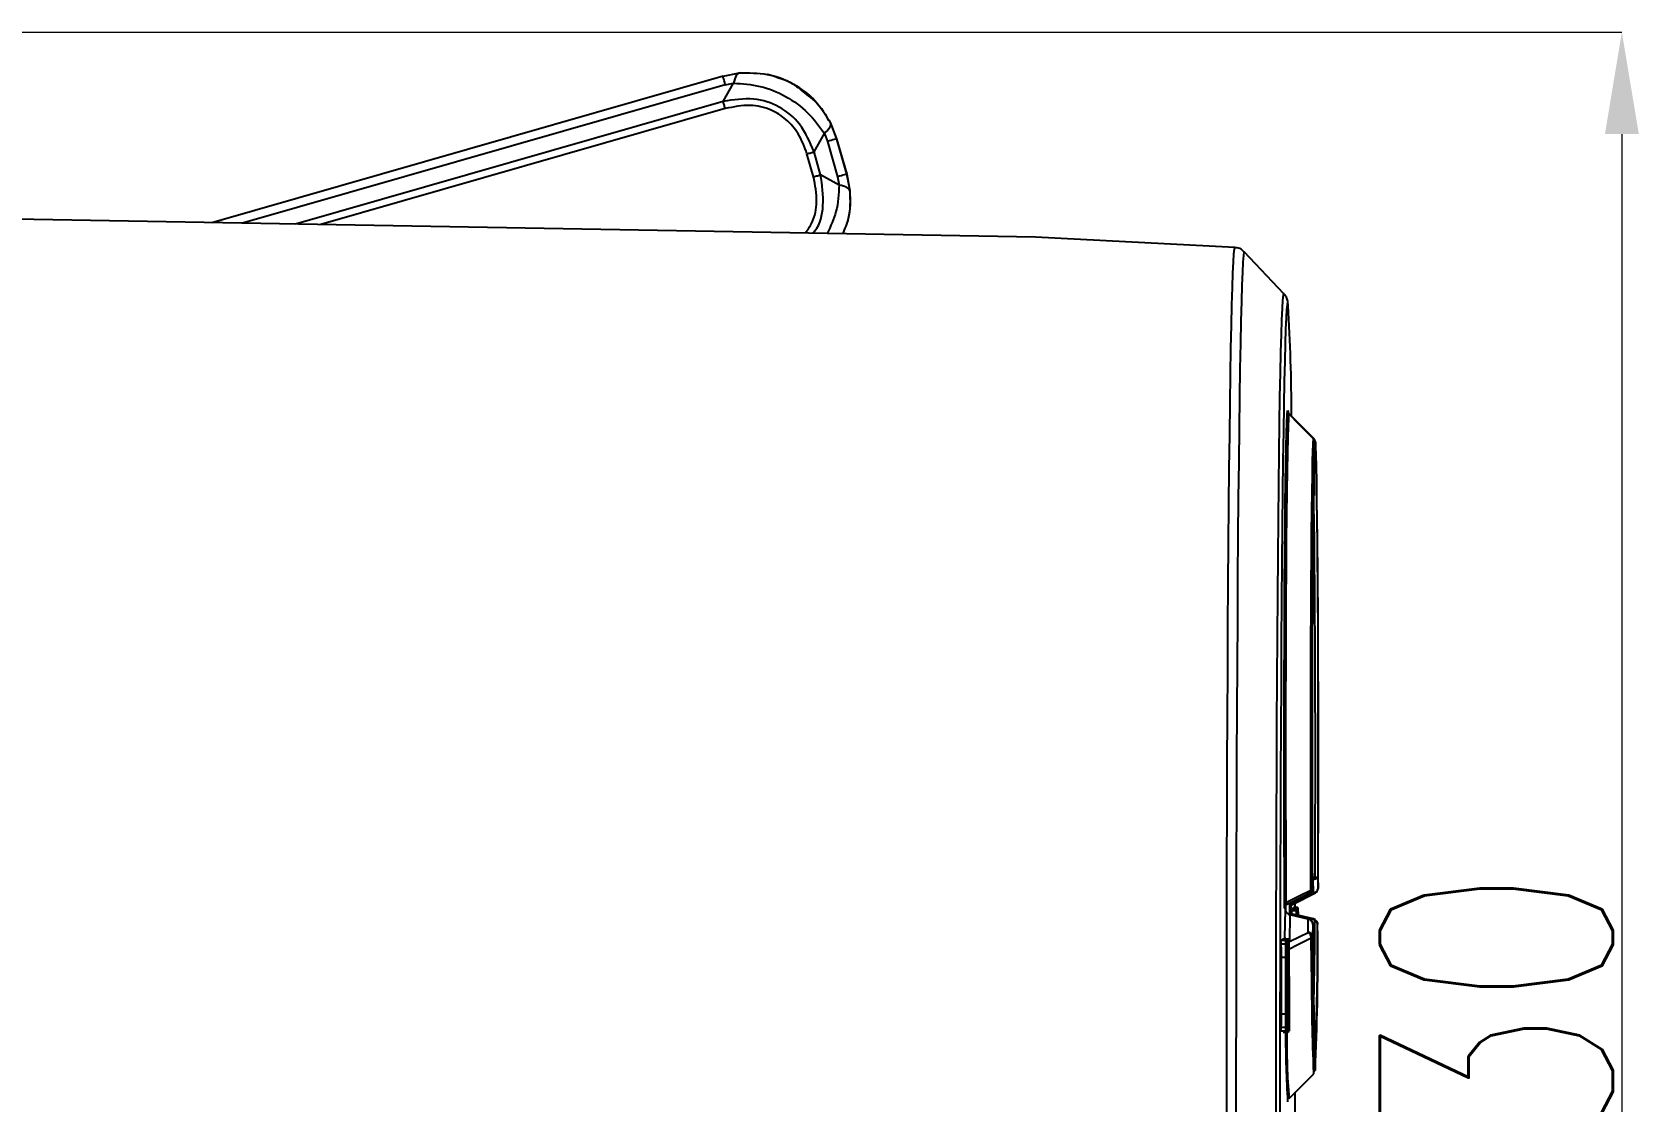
# Model space of a CAD drawing. Header units: millimetres. Extents: x 2454 to 4226, y 715 to 1968.
# Drawn here: x 3843.8 to 4001.4, y 1753.3 to 1858.1 of the extents above; entities that cross this region are included whole.
import ezdxf

# ---------------------------------------------------------------- set-up
doc = ezdxf.new("R2010")
doc.units = ezdxf.units.MM
doc.layers.add('标注', color=3, linetype='Continuous', lineweight=13)
doc.styles.add('SLDTEXTSTYLE1', font='txt.shx', dxfattribs={"width": 0.7, "bigfont": 'gbcbig.shx'})
doc.dimstyles.new('SLDDIMSTYLE12$0', dxfattribs={"dimtxt": 12, "dimasz": 10, "dimexe": 0, "dimexo": 0.0625, "dimgap": 0.875, "dimtad": 1, "dimdec": 1, "dimlfac": 1.8, "dimrnd": 1e-09, "dimzin": 12, "dimdsep": 46, "dimtxsty": 'SLDTEXTSTYLE1', "dimcen": 0.09, "dimdle": 8.16, "dimclrd": 3, "dimclre": 3, "dimadec": 0, "dimazin": 3, "dimtfac": 1, "dimtdec": 1, "dimtofl": 0, "dimtmove": 0, "dimatfit": 3, "dimfxl": 0, "dimfrac": 2, "dimtolj": 1, "dimlwd": 5, "dimlwe": 5, "dimarcsym": 0})

# ---------------------------------------------------------------- blocks, each defined once
blk = doc.blocks.new('*D57')
at = {"layer": 'Defpoints', "color": 0, "transparency": 16777216}
for p in [(3819.36, 1858.11), (3819.36, 1653.18), (3999.71, 1653.18)]:
    blk.add_point(p, dxfattribs=at)
at = {"layer": '标注', "color": 3, "lineweight": 5, "transparency": 16777216}
blk.add_line((3819.42, 1858.11), (3999.71, 1858.11), dxfattribs=at)
at = {"layer": '标注', "color": 3, "linetype": 'Continuous', "lineweight": 5, "transparency": 16777216}
for p, q in [((3999.71, 1848.11), (3999.71, 1663.18)), ((3819.42, 1653.18), (3999.71, 1653.18))]:
    blk.add_line(p, q, dxfattribs=at)
at = {"layer": '标注', "color": 3, "transparency": 16777216}
for points in [[(3998.05, 1848.11), (4001.38, 1848.11), (3999.71, 1858.11)], [(3998.05, 1663.18), (4001.38, 1663.18), (3999.71, 1653.18)]]:
    blk.add_solid(points, dxfattribs=at)
at = {"layer": '标注', "color": 0, "transparency": 16777216, "insert": (3987.41, 1755.64), "char_height": 10, "attachment_point": 5, "rotation": 90, "style": 'SLDTEXTSTYLE1'}
blk.add_mtext('\\A1;{\\H2.28571x;230}', dxfattribs=at)

msp = doc.modelspace()

# ---------------------------------------------------------------- linework, layer by layer
at = {"color": 7, "linetype": 'Continuous', "lineweight": 25}
for p, q in [((3911.578, 1853.806), (3861.436, 1839.426)), ((3911.799, 1852.946), (3864.469, 1839.373)), ((3911.578, 1853.806), (3913.203, 1854.114)), ((3911.596, 1851.306), (3912.611, 1853.101)), ((3911.799, 1852.946), (3912.611, 1853.101)), ((3915.98, 1853.947), (3915.948, 1853.954)), ((3911.596, 1851.306), (3869.668, 1839.283)), ((3911.79, 1850.615), (3872.124, 1839.24)), ((3920.501, 1846.37), (3921.517, 1848.164)), ((3921.517, 1848.164), (3921.818, 1847.393)), ((3922.108, 1849.177), (3922.71, 1847.635)), ((3922.734, 1847.63), (3922.134, 1849.172)), ((3921.818, 1847.393), (3922.81, 1843.932)), ((3922.71, 1847.635), (3923.702, 1844.175)), ((3922.71, 1847.635), (3922.734, 1847.63)), ((3923.726, 1844.17), (3922.734, 1847.63)), ((3920.45, 1843.923), (3919.805, 1846.172)), ((3921.145, 1844.121), (3920.501, 1846.37)), ((3922.963, 1843.12), (3921.145, 1844.121)), ((3922.81, 1843.932), (3922.963, 1843.12)), ((3923.702, 1844.175), (3924.009, 1842.549)), ((3923.702, 1844.175), (3923.726, 1844.17)), ((3924.035, 1842.543), (3923.726, 1844.17)), ((3942.214, 1838.018), (3825.646, 1840.051)), ((3961.768, 1836.993), (3942.214, 1838.018)), ((3966.576, 1832.469), (3962.685, 1836.57)), ((3966.966, 1821.011), (3966.976, 1820.919)), ((3966.982, 1820.844), (3966.988, 1820.758)), ((3969.53, 1818.246), (3967.078, 1820.707)), ((3969.48, 1818.249), (3969.481, 1818.249)), ((3969.612, 1815.604), (3969.612, 1817.932)), ((3969.612, 1817.932), (3969.665, 1817.932)), ((3969.665, 1817.932), (3969.666, 1815.604)), ((3969.227, 1774.018), (3969.225, 1774.474)), ((3969.361, 1774.152), (3969.381, 1775.316)), ((3969.443, 1775.063), (3969.377, 1775.079)), ((3969.381, 1775.32), (3969.518, 1775.288)), ((3969.465, 1773.762), (3969.443, 1775.063)), ((3969.897, 1775.316), (3969.917, 1774.152)), ((3966.651, 1772.485), (3966.65, 1772.469)), ((3966.65, 1772.469), (3966.651, 1772.479)), ((3966.651, 1772.477), (3966.892, 1772.645)), ((3966.717, 1772.475), (3966.721, 1771.965)), ((3966.895, 1772.646), (3969.111, 1773.749)), ((3967.155, 1771.532), (3967.163, 1772.708)), ((3967.229, 1772.469), (3967.223, 1772.809)), ((3967.486, 1772.645), (3969.67, 1773.75)), ((3967.675, 1772.307), (3967.674, 1772.877)), ((3967.678, 1773.036), (3967.681, 1772.859)), ((3966.668, 1769.352), (3966.715, 1772.067)), ((3967.166, 1771.588), (3967.121, 1768.962)), ((3967.158, 1771.487), (3967.16, 1771.805)), ((3967.164, 1772.067), (3967.168, 1771.838)), ((3968.995, 1771.186), (3967.213, 1771.605)), ((3967.348, 1771.962), (3967.35, 1772.134)), ((3967.349, 1771.744), (3967.348, 1771.962)), ((3967.798, 1771.962), (3967.348, 1771.962)), ((3967.8, 1772.134), (3967.35, 1772.134)), ((3967.497, 1772.192), (3967.498, 1772.307)), ((3967.947, 1772.192), (3967.497, 1772.192)), ((3967.948, 1772.307), (3967.498, 1772.307)), ((3967.613, 1771.588), (3967.679, 1771.572)), ((3969.465, 1771.184), (3967.658, 1771.605)), ((3967.798, 1771.962), (3967.8, 1772.134)), ((3967.799, 1771.617), (3967.798, 1771.962)), ((3967.8, 1772.134), (3967.806, 1771.571)), ((3967.908, 1771.962), (3967.802, 1771.962)), ((3967.907, 1771.847), (3967.803, 1771.847)), ((3967.907, 1771.847), (3967.908, 1771.962)), ((3967.908, 1771.519), (3967.907, 1771.847)), ((3967.908, 1771.962), (3967.914, 1771.546)), ((3967.947, 1772.192), (3967.948, 1772.307)), ((3967.948, 1772.307), (3967.957, 1771.536)), ((3968.936, 1769.865), (3968.958, 1771.166)), ((3969.168, 1771.116), (3969, 1771.186)), ((3969, 1771.186), (3969.005, 1771.184)), ((3969.628, 1771.116), (3969.46, 1771.186)), ((3969.46, 1771.186), (3969.465, 1771.184)), ((3969.408, 1770.639), (3969.388, 1769.476)), ((3969.393, 1770.761), (3969.408, 1770.639)), ((3969.854, 1770.777), (3969.836, 1770.844)), ((3969.891, 1769.476), (3969.871, 1770.639)), ((3966.315, 1768.707), (3966.315, 1769.077)), ((3966.765, 1769.077), (3966.315, 1769.077)), ((3966.765, 1768.707), (3966.315, 1768.707)), ((3966.427, 1769.077), (3966.427, 1769.2)), ((3966.877, 1769.2), (3966.427, 1769.2)), ((3966.765, 1768.707), (3966.765, 1769.077)), ((3966.765, 1769.077), (3966.797, 1769.077)), ((3966.785, 1768.435), (3966.785, 1764.632)), ((3966.85, 1761.973), (3966.877, 1769.2)), ((3966.88, 1767.923), (3966.865, 1763.767)), ((3966.877, 1769.2), (3966.887, 1769.2)), ((3966.892, 1763.767), (3966.88, 1767.923)), ((3966.887, 1769.2), (3966.909, 1761.921)), ((3966.965, 1769.2), (3966.887, 1769.2)), ((3967.04, 1769.2), (3966.965, 1769.2)), ((3966.989, 1768.894), (3966.989, 1767.101)), ((3967.013, 1761.973), (3967.04, 1769.2)), ((3967.043, 1767.923), (3967.028, 1763.767)), ((3967.04, 1769.2), (3967.05, 1769.2)), ((3967.055, 1763.767), (3967.043, 1767.923)), ((3967.05, 1769.2), (3967.073, 1761.921)), ((3967.121, 1768.962), (3967.051, 1768.967)), ((3966.322, 1761.849), (3966.322, 1767.414)), ((3966.772, 1767.414), (3966.322, 1767.414)), ((3966.772, 1761.849), (3966.772, 1767.414)), ((3966.814, 1766.623), (3966.785, 1766.623)), ((3966.989, 1767.101), (3966.983, 1767.101)), ((3966.785, 1764.632), (3966.792, 1764.632)), ((3966.928, 1764.57), (3966.901, 1764.57)), ((3966.785, 1764.014), (3966.785, 1761.853)), ((3966.792, 1764.014), (3966.785, 1764.014)), ((3966.792, 1764.014), (3966.785, 1764.014)), ((3966.808, 1764.302), (3966.808, 1764.244)), ((3966.863, 1763.15), (3966.861, 1762.54)), ((3966.893, 1763.15), (3966.863, 1763.15)), ((3966.893, 1763.15), (3966.863, 1763.15)), ((3966.865, 1763.767), (3966.892, 1763.767)), ((3966.896, 1762.34), (3966.893, 1763.15)), ((3966.971, 1763.891), (3966.971, 1764.261)), ((3966.971, 1764.261), (3966.997, 1764.261)), ((3966.997, 1764.261), (3966.997, 1763.891)), ((3967.026, 1763.15), (3967.024, 1762.54)), ((3967.056, 1763.15), (3967.026, 1763.15)), ((3967.056, 1763.15), (3967.026, 1763.15)), ((3967.028, 1763.767), (3967.055, 1763.767)), ((3967.059, 1762.34), (3967.056, 1763.15)), ((3966.772, 1761.849), (3966.322, 1761.849)), ((3966.807, 1762.801), (3966.785, 1762.801)), ((3966.812, 1761.722), (3966.807, 1762.801)), ((3966.821, 1760.172), (3966.812, 1761.722)), ((3966.82, 1762.843), (3966.826, 1761.78)), ((3966.85, 1761.973), (3966.825, 1761.973)), ((3966.978, 1762.035), (3966.978, 1762.421)), ((3966.991, 1762.467), (3966.991, 1760.2)), ((3967.059, 1762.34), (3966.991, 1762.34)), ((3967.013, 1761.973), (3966.991, 1761.973)), ((3966.315, 1760.186), (3966.315, 1760.557)), ((3966.765, 1760.557), (3966.315, 1760.557)), ((3966.342, 1760.186), (3966.315, 1760.186)), ((3966.765, 1760.186), (3966.315, 1760.186)), ((3966.792, 1760.186), (3966.342, 1760.186)), ((3966.821, 1760.172), (3966.371, 1760.172)), ((3966.961, 1760.063), (3966.511, 1760.063)), ((3966.765, 1760.186), (3966.765, 1760.557)), ((3966.792, 1760.186), (3966.765, 1760.186)), ((3966.792, 1760.557), (3966.792, 1760.186)), ((3966.866, 1760.186), (3966.821, 1760.172)), ((3966.866, 1760.557), (3966.866, 1760.186)), ((3966.89, 1760.557), (3966.866, 1760.557)), ((3966.89, 1760.186), (3966.866, 1760.186)), ((3966.92, 1760.186), (3966.866, 1760.186)), ((3966.89, 1760.186), (3966.89, 1760.557)), ((3966.92, 1760.186), (3966.89, 1760.186)), ((3966.92, 1760.557), (3966.92, 1760.186)), ((3966.986, 1760.063), (3966.961, 1760.063)), ((3966.986, 1760.063), (3966.981, 1760.615)), ((3966.991, 1760.2), (3966.986, 1760.063)), ((3967.002, 1760.186), (3966.99, 1760.186)), ((3967.029, 1760.186), (3966.99, 1760.186)), ((3967.061, 1761.253), (3966.991, 1761.253)), ((3967.002, 1760.557), (3966.991, 1760.557)), ((3967.002, 1760.186), (3967.002, 1760.557)), ((3967.029, 1760.186), (3967.002, 1760.186)), ((3967.029, 1760.557), (3967.029, 1760.186)), ((3967.053, 1760.557), (3967.029, 1760.557)), ((3967.053, 1760.186), (3967.029, 1760.186)), ((3967.083, 1760.186), (3967.029, 1760.186)), ((3967.053, 1760.186), (3967.053, 1760.557)), ((3967.083, 1760.186), (3967.053, 1760.186)), ((3967.083, 1760.557), (3967.083, 1760.186)), ((3967.075, 1753.57), (3969.511, 1756.006)), ((3967.077, 1753.564), (3967.091, 1753.579))]:
    msp.add_line(p, q, dxfattribs=at)
at = {"color": 7, "linetype": 'Continuous', "lineweight": 25, "flags": 128}
for points in [[(3960.962, 1751.739), (3960.961, 1756.802), (3960.964, 1761.86), (3960.969, 1766.894), (3960.977, 1771.885), (3960.989, 1776.813), (3961.003, 1781.659), (3961.021, 1786.404), (3961.041, 1791.03), (3961.064, 1795.519), (3961.09, 1799.854), (3961.119, 1804.017), (3961.15, 1807.993), (3961.183, 1811.766), (3961.219, 1815.322), (3961.257, 1818.646), (3961.297, 1821.726), (3961.339, 1824.55), (3961.382, 1827.107), (3961.427, 1829.387), (3961.473, 1831.382), (3961.52, 1833.082), (3961.569, 1834.483), (3961.618, 1835.578), (3961.668, 1836.363), (3961.718, 1836.835), (3961.768, 1836.993), (3961.768, 1836.993)], [(3962.686, 1836.568), (3962.651, 1836.533), (3962.6, 1836.208), (3962.55, 1835.558), (3962.5, 1834.587), (3962.45, 1833.298), (3962.402, 1831.697), (3962.354, 1829.79), (3962.308, 1827.585), (3962.264, 1825.09), (3962.221, 1822.315), (3962.18, 1819.273), (3962.141, 1815.974), (3962.104, 1812.433), (3962.07, 1808.663), (3962.038, 1804.681), (3962.008, 1800.5), (3961.981, 1796.14), (3961.957, 1791.616), (3961.936, 1786.948), (3961.918, 1782.154), (3961.903, 1777.254), (3961.891, 1772.267), (3961.882, 1767.213), (3961.877, 1762.112), (3961.874, 1756.986), (3961.875, 1751.855)], [(3965.807, 1751.732), (3965.806, 1756.713), (3965.808, 1761.69), (3965.814, 1766.642), (3965.822, 1771.547), (3965.834, 1776.386), (3965.849, 1781.137), (3965.867, 1785.782), (3965.887, 1790.299), (3965.911, 1794.671), (3965.938, 1798.879), (3965.967, 1802.905), (3965.998, 1806.733), (3966.032, 1810.345), (3966.069, 1813.727), (3966.107, 1816.865), (3966.147, 1819.746), (3966.189, 1822.356), (3966.233, 1824.687), (3966.278, 1826.726), (3966.325, 1828.467), (3966.372, 1829.901), (3966.42, 1831.023), (3966.469, 1831.828), (3966.518, 1832.312), (3966.568, 1832.474), (3966.576, 1832.469)], [(3966.916, 1831.51), (3966.89, 1831.385), (3966.841, 1830.906), (3966.793, 1830.111), (3966.745, 1829.003), (3966.698, 1827.586), (3966.653, 1825.867), (3966.608, 1823.852), (3966.565, 1821.55), (3966.523, 1818.97), (3966.483, 1816.125), (3966.445, 1813.025), (3966.41, 1809.683), (3966.376, 1806.115), (3966.345, 1802.334), (3966.316, 1798.356), (3966.29, 1794.2), (3966.266, 1789.88), (3966.246, 1785.417), (3966.228, 1780.829), (3966.214, 1776.135), (3966.202, 1771.355), (3966.194, 1766.509), (3966.188, 1761.617), (3966.186, 1756.701), (3966.187, 1751.78)], [(3966.997, 1831.313), (3966.987, 1831.385), (3966.939, 1831.544), (3966.916, 1831.51)], [(3966.635, 1772.657), (3966.622, 1775.683), (3966.613, 1778.816), (3966.606, 1782.027), (3966.603, 1785.286), (3966.602, 1788.563), (3966.605, 1791.827), (3966.611, 1795.048), (3966.62, 1798.196), (3966.632, 1801.241), (3966.647, 1804.155), (3966.665, 1806.91), (3966.685, 1809.482), (3966.707, 1811.846), (3966.732, 1813.979), (3966.759, 1815.863), (3966.787, 1817.48), (3966.817, 1818.814), (3966.847, 1819.853), (3966.879, 1820.588), (3966.911, 1821.011)], [(3967.043, 1820.694), (3967.01, 1820.244), (3966.977, 1819.453), (3966.945, 1818.328), (3966.914, 1816.882), (3966.885, 1815.128), (3966.858, 1813.087), (3966.833, 1810.777), (3966.81, 1808.224), (3966.79, 1805.453), (3966.773, 1802.494), (3966.76, 1799.377), (3966.749, 1796.133), (3966.742, 1792.798), (3966.738, 1789.404), (3966.737, 1785.987), (3966.74, 1782.583), (3966.747, 1779.226), (3966.756, 1775.952), (3966.769, 1772.793)], [(3969.48, 1818.249), (3968.116, 1819.618), (3967.043, 1820.694)], [(3967.098, 1820.694), (3968.462, 1819.325), (3969.534, 1818.249)], [(3969.439, 1817.612), (3969.449, 1817.815), (3969.48, 1818.249)], [(3969.505, 1818.222), (3969.514, 1818.23), (3969.53, 1818.246)], [(3969.53, 1818.246), (3969.53, 1818.246), (3969.534, 1818.249)], [(3969.225, 1774.474), (3969.215, 1776.935), (3969.206, 1779.957), (3969.2, 1783.052), (3969.198, 1786.19), (3969.198, 1789.338), (3969.202, 1792.464), (3969.209, 1795.536), (3969.219, 1798.523), (3969.231, 1801.394), (3969.247, 1804.121), (3969.265, 1806.675), (3969.286, 1809.03), (3969.309, 1811.162), (3969.334, 1813.051), (3969.361, 1814.675), (3969.389, 1816.019), (3969.418, 1817.07), (3969.439, 1817.612)], [(3969.612, 1817.932), (3969.579, 1817.47), (3969.548, 1816.664), (3969.517, 1815.523), (3969.488, 1814.061), (3969.46, 1812.293), (3969.435, 1810.24), (3969.412, 1807.925), (3969.391, 1805.375), (3969.373, 1802.618), (3969.359, 1799.686), (3969.347, 1796.612), (3969.339, 1793.431), (3969.334, 1790.179), (3969.333, 1786.893), (3969.335, 1783.61), (3969.34, 1780.368), (3969.349, 1777.203), (3969.361, 1774.152)], [(3969.665, 1817.932), (3969.663, 1817.976), (3969.663, 1817.982)], [(3969.917, 1774.152), (3969.929, 1777.203), (3969.938, 1780.368), (3969.944, 1783.61), (3969.946, 1786.893), (3969.944, 1790.179), (3969.939, 1793.431), (3969.931, 1796.612), (3969.919, 1799.686), (3969.904, 1802.618), (3969.887, 1805.375), (3969.866, 1807.925), (3969.843, 1810.24), (3969.817, 1812.293), (3969.79, 1814.061), (3969.76, 1815.523), (3969.73, 1816.664), (3969.698, 1817.47), (3969.665, 1817.932)], [(3969.381, 1775.316), (3969.37, 1778.124), (3969.362, 1781.035), (3969.357, 1784.014), (3969.356, 1787.028), (3969.357, 1790.044), (3969.361, 1793.028), (3969.369, 1795.947), (3969.38, 1798.768), (3969.393, 1801.459), (3969.41, 1803.991), (3969.428, 1806.334), (3969.45, 1808.464), (3969.473, 1810.355), (3969.498, 1811.987), (3969.525, 1813.341), (3969.553, 1814.403), (3969.582, 1815.16), (3969.612, 1815.604)], [(3969.666, 1815.604), (3969.695, 1815.16), (3969.724, 1814.403), (3969.752, 1813.341), (3969.779, 1811.987), (3969.804, 1810.355), (3969.828, 1808.464), (3969.849, 1806.334), (3969.868, 1803.991), (3969.885, 1801.459), (3969.898, 1798.768), (3969.909, 1795.947), (3969.917, 1793.028), (3969.921, 1790.044), (3969.923, 1787.028), (3969.921, 1784.014), (3969.916, 1781.035), (3969.908, 1778.124), (3969.897, 1775.316)], [(3969.633, 1775.285), (3969.644, 1778.068), (3969.652, 1780.955), (3969.657, 1783.912), (3969.659, 1786.907), (3969.658, 1789.905), (3969.653, 1792.873), (3969.645, 1795.775), (3969.635, 1798.58), (3969.621, 1801.255), (3969.605, 1803.771), (3969.586, 1806.097), (3969.565, 1808.209), (3969.542, 1810.081), (3969.516, 1811.693), (3969.504, 1812.329)], [(3966.717, 1772.044), (3966.716, 1772.266), (3966.714, 1772.493)], [(3966.769, 1772.793), (3968.146, 1773.479), (3969.227, 1774.018)], [(3967.166, 1772.745), (3967.166, 1772.733), (3967.163, 1772.266), (3967.16, 1771.805)], [(3967.681, 1772.859), (3968.68, 1773.365), (3969.465, 1773.762)], [(3968.958, 1771.166), (3967.955, 1771.402), (3967.166, 1771.588)], [(3967.613, 1771.588), (3967.627, 1771.6), (3967.64, 1771.607), (3967.653, 1771.607), (3967.658, 1771.605)], [(3969.494, 1771.104), (3968.482, 1771.34), (3967.687, 1771.525)], [(3969.505, 1762.043), (3969.522, 1762.959), (3969.547, 1764.621), (3969.57, 1766.539), (3969.59, 1768.693), (3969.609, 1771.056)], [(3967.121, 1768.962), (3968.137, 1769.468), (3968.936, 1769.865)], [(3969.254, 1769.293), (3967.878, 1768.609), (3967.053, 1768.2)], [(3969.28, 1765.993), (3969.273, 1766.809), (3969.254, 1769.293)], [(3969.647, 1758.651), (3969.64, 1758.641), (3969.638, 1758.641)], [(3969.508, 1756.005), (3969.492, 1756.044), (3969.482, 1756.114)], [(3969.637, 1756.324), (3969.64, 1756.323), (3969.645, 1756.328)], [(3967.689, 1746.876), (3967.693, 1751.78), (3967.693, 1754.188)]]:
    msp.add_lwpolyline(points, dxfattribs=at)
at = {"color": 7, "linetype": 'Continuous', "lineweight": 25}
for centre, radius, start, end in [((3764.153, 1819.659), 203.179, 0.24266, 3.28816), ((3967.36, 1821.012), 0.448, 180.06898, 225.14356), ((3967.413, 1821.011), 0.447, 179.95452, 196.44755), ((3969.164, 1817.931), 0.448, 0.07583, 45.16504), ((3969.162, 1817.932), 0.45, 0.00091, 44.88945), ((3969.216, 1817.932), 0.45, 6.456, 44.88945), ((3968.911, 1774.152), 0.45, 296.45815, 359.01497), ((3969.184, 1774.195), 0.182, 283.45855, 346.42429), ((3969.122, 1775.296), 0.397, 324.04134, 358.86396), ((3969.493, 1774.187), 0.426, 266.26828, 355.24218), ((3969.37, 1775.179), 0.283, 338.39567, 21.96488), ((3969.467, 1774.152), 0.45, 296.85504, 359.73567), ((3966.813, 1772.615), 0.184, 103.88613, 166.78374), ((3967.653, 1772.434), 0.426, 86.26828, 175.24218), ((3968.962, 1773.972), 0.269, 303.84457, 9.70384), ((3969.579, 1773.955), 0.224, 239.3785, 293.91545), ((3967.201, 1771.565), 0.0417, 73.6435, 147.64728), ((3967.596, 1771.537), 0.0919, 352.49555, 47.5902), ((3968.995, 1771.142), 0.0442, 83.25319, 146.29112), ((3969.17, 1771.091), 0.0251, 94.8915, 148.48499), ((3969.403, 1771.116), 0.0923, 352.43143, 47.46957), ((3969.539, 1771.112), 0.0891, 321.22754, 2.57025), ((3967.018, 1769.355), 0.349, 180.57144, 206.28743), ((3968.964, 1769.44), 0.426, 4.75963, 93.73353), ((3968.6, 1769.304), 0.654, 358.9954, 59.09726), ((3969.161, 1769.502), 0.229, 293.99411, 353.30405), ((4198.542, 1767.237), 229.165, 179.44041, 182.72968), ((4195.498, 1768.964), 226.096, 179.5755, 182.61687), ((3711.938, 1767.712), 257.958, 357.47064, 0.39168), ((3749.96, 1768.739), 219.919, 357.37089, 0.49512), ((4193.427, 1765.622), 224.147, 179.90524, 182.43118), ((4080.521, 1759.963), 113.784, 179.94979, 183.38065), ((4027.273, 1758.68), 60.414, 178.68814, 184.85206), ((3949.204, 1758.283), 20.432, 353.59708, 1.02618)]:
    msp.add_arc(centre, radius, start, end, dxfattribs=at)
for points, knots in [([(3911.799, 1852.946), (3911.719, 1853.243), (3911.587, 1853.726), (3911.581, 1853.784), (3911.578, 1853.806)], [0, 0, 0, 0, 0.6151611, 1, 1, 1, 1]), ([(3913.203, 1854.114), (3913.084, 1854.061), (3912.845, 1853.954), (3912.69, 1853.386), (3912.611, 1853.1)], [0, 0, 0, 0, 0.4968674, 1, 1, 1, 1]), ([(3912.611, 1853.101), (3913.482, 1853.047), (3915.216, 1852.942), (3917.749, 1851.887), (3919.989, 1850.296), (3921.006, 1848.876), (3921.517, 1848.164)], [0, 0, 0, 0, 0.2509552, 0.4999838, 0.7490792, 1, 1, 1, 1]), ([(3913.203, 1854.114), (3914.104, 1854.116), (3915.899, 1854.122), (3918.21, 1853.309), (3919.328, 1852.36), (3919.761, 1851.993)], [0, 0, 0, 0, 0.3820409, 0.761149, 1, 1, 1, 1]), ([(3922.134, 1849.172), (3921.661, 1849.941), (3920.717, 1851.473), (3918.53, 1853.162), (3916.822, 1853.682), (3915.977, 1853.94)], [0, 0, 0, 0, 0.3371549, 0.6718571, 1, 1, 1, 1]), ([(3920.501, 1846.37), (3920.1, 1847.321), (3919.359, 1849.082), (3917.172, 1850.899), (3914.479, 1851.776), (3912.604, 1851.47), (3911.596, 1851.306)], [0, 0, 0, 0, 0.27053632, 0.50117732, 0.7319034, 1, 1, 1, 1]), ([(3919.761, 1851.993), (3920.034, 1851.799), (3921.049, 1851.079), (3921.661, 1849.981), (3922.108, 1849.177)], [0, 0, 0, 0, 0.2687078, 1, 1, 1, 1]), ([(3919.805, 1846.172), (3919.559, 1846.849), (3919.101, 1848.108), (3917.839, 1849.586), (3916.221, 1850.602), (3914.115, 1851.085), (3912.604, 1850.78), (3911.79, 1850.615)], [0, 0, 0, 0, 0.20872371, 0.38836947, 0.55468562, 0.75997191, 1, 1, 1, 1]), ([(3922.108, 1849.177), (3922.118, 1849.052), (3922.137, 1848.802), (3921.724, 1848.377), (3921.517, 1848.164)], [0, 0, 0, 0, 0.5000023, 1, 1, 1, 1]), ([(3919.658, 1838.411), (3919.885, 1838.735), (3920.516, 1839.639), (3920.905, 1841.607), (3920.609, 1843.111), (3920.45, 1843.923)], [0, 0, 0, 0, 0.20512658, 0.57143413, 1, 1, 1, 1]), ([(3920.399, 1838.398), (3920.463, 1838.471), (3921.1, 1839.198), (3921.558, 1841.279), (3921.29, 1843.127), (3921.145, 1844.121)], [0, 0, 0, 0, 0.0491575, 0.4887229, 1, 1, 1, 1]), ([(3922.963, 1843.12), (3922.919, 1842.243), (3922.836, 1840.617), (3922.119, 1839.081), (3921.789, 1838.374)], [0, 0, 0, 0, 0.5396555, 1, 1, 1, 1]), ([(3924.009, 1842.549), (3923.95, 1842.664), (3923.832, 1842.896), (3923.254, 1843.045), (3922.963, 1843.12)], [0, 0, 0, 0, 0.49686735, 1, 1, 1, 1]), ([(3924.009, 1842.549), (3924.041, 1841.634), (3924.093, 1840.177), (3923.512, 1838.844), (3923.296, 1838.348)], [0, 0, 0, 0, 0.6278668, 1, 1, 1, 1]), ([(3923.33, 1838.347), (3923.545, 1838.841), (3924.124, 1840.173), (3924.069, 1841.628), (3924.035, 1842.543)], [0, 0, 0, 0, 0.3711586, 1, 1, 1, 1]), ([(3962.751, 1836.487), (3962.67, 1836.576), (3962.498, 1836.764), (3962.102, 1836.981), (3961.841, 1836.968), (3961.769, 1836.964)], [0, 0, 0, 0, 0.3910777, 0.8309333, 1, 1, 1, 1]), ([(3966.983, 1831.47), (3966.977, 1831.528), (3966.965, 1831.643), (3966.94, 1831.793), (3966.868, 1831.987), (3966.801, 1832.207), (3966.66, 1832.358), (3966.628, 1832.393)], [0, 0, 0, 0, 0.2943604, 0.5851992, 0.8129589, 0.9576796, 1, 1, 1, 1]), ([(3966.911, 1821.011), (3966.912, 1821.009), (3966.914, 1821.005), (3966.916, 1820.889), (3966.917, 1820.731), (3966.918, 1820.633)], [0, 0, 0, 0, 0.27231998, 0.54526607, 1, 1, 1, 1]), ([(3966.96, 1820.657), (3966.96, 1820.746), (3966.961, 1820.894), (3966.964, 1821.005), (3966.965, 1821.009), (3966.966, 1821.011)], [0, 0, 0, 0, 0.4320149, 0.7161781, 1, 1, 1, 1]), ([(3967.097, 1820.695), (3967.065, 1820.734), (3967, 1820.811), (3966.98, 1820.908), (3966.969, 1820.956)], [0, 0, 0, 0, 0.4963803, 1, 1, 1, 1]), ([(3967.043, 1820.695), (3967.039, 1820.699), (3967.032, 1820.705), (3967.028, 1820.701), (3967.027, 1820.7)], [0, 0, 0, 0, 0.62564147, 1, 1, 1, 1]), ([(3969.634, 1775.074), (3969.606, 1775.068), (3969.544, 1775.055), (3969.478, 1775.06), (3969.443, 1775.063)], [0, 0, 0, 0, 0.4553313, 1, 1, 1, 1]), ([(3969.518, 1775.288), (3969.54, 1775.285), (3969.579, 1775.278), (3969.616, 1775.282), (3969.633, 1775.285)], [0, 0, 0, 0, 0.5593038, 1, 1, 1, 1]), ([(3969.633, 1775.285), (3969.67, 1775.286), (3969.748, 1775.29), (3969.826, 1775.296), (3969.884, 1775.306), (3969.892, 1775.312), (3969.897, 1775.316)], [0, 0, 0, 0, 0.2332838, 0.4987609, 0.703468, 1, 1, 1, 1]), ([(3969.897, 1775.316), (3969.892, 1775.287), (3969.884, 1775.238), (3969.827, 1775.17), (3969.749, 1775.113), (3969.67, 1775.087), (3969.634, 1775.074)], [0, 0, 0, 0, 0.2946467, 0.5012456, 0.7664226, 1, 1, 1, 1]), ([(3966.65, 1772.469), (3966.649, 1772.405), (3966.647, 1772.275), (3966.642, 1772.217), (3966.638, 1772.296), (3966.636, 1772.466), (3966.635, 1772.593), (3966.635, 1772.657)], [0, 0, 0, 0, 0.2502314, 0.5000296, 0.7491734, 0.874662, 1, 1, 1, 1]), ([(3966.881, 1772.64), (3966.866, 1772.635), (3966.836, 1772.627), (3966.799, 1772.645), (3966.777, 1772.688), (3966.769, 1772.743), (3966.769, 1772.776), (3966.769, 1772.793)], [0, 0, 0, 0, 0.2918941, 0.5568249, 0.7869939, 0.8933236, 1, 1, 1, 1]), ([(3967.244, 1772.657), (3967.244, 1772.593), (3967.243, 1772.466), (3967.241, 1772.296), (3967.237, 1772.217), (3967.233, 1772.275), (3967.23, 1772.405), (3967.229, 1772.469)], [0, 0, 0, 0, 0.1253862, 0.2510607, 0.5003133, 0.7501156, 1, 1, 1, 1]), ([(3967.268, 1772.514), (3967.273, 1772.514), (3967.29, 1772.511), (3967.349, 1772.564), (3967.438, 1772.616), (3967.484, 1772.643)], [0, 0, 0, 0, 0.1567022, 0.5670752, 1, 1, 1, 1]), ([(3967.485, 1772.647), (3967.514, 1772.667), (3967.578, 1772.709), (3967.645, 1772.807), (3967.681, 1772.859)], [0, 0, 0, 0, 0.4658361, 1, 1, 1, 1]), ([(3966.74, 1771.851), (3966.752, 1771.856), (3966.776, 1771.866), (3966.8, 1771.867), (3966.816, 1771.859), (3966.817, 1771.845), (3966.817, 1771.837)], [0, 0, 0, 0, 0.2515597, 0.4996828, 0.715314, 1, 1, 1, 1]), ([(3967.166, 1771.588), (3967.102, 1771.615), (3967.006, 1771.656), (3966.888, 1771.751), (3966.84, 1771.809), (3966.817, 1771.837)], [0, 0, 0, 0, 0.4990701, 0.7628027, 1, 1, 1, 1]), ([(3967.182, 1771.851), (3967.178, 1771.849), (3967.171, 1771.845), (3967.162, 1771.83), (3967.161, 1771.815), (3967.16, 1771.805)], [0, 0, 0, 0, 0.2172611, 0.4477367, 1, 1, 1, 1]), ([(3967.262, 1771.837), (3967.262, 1771.845), (3967.261, 1771.859), (3967.243, 1771.867), (3967.218, 1771.866), (3967.194, 1771.856), (3967.182, 1771.851)], [0, 0, 0, 0, 0.2846567, 0.50031729, 0.74841568, 1, 1, 1, 1]), ([(3967.687, 1771.525), (3967.639, 1771.539), (3967.544, 1771.566), (3967.407, 1771.64), (3967.28, 1771.733), (3967.214, 1771.812), (3967.182, 1771.851)], [0, 0, 0, 0, 0.2530046, 0.4995959, 0.7533172, 1, 1, 1, 1]), ([(3967.262, 1771.837), (3967.285, 1771.809), (3967.334, 1771.751), (3967.452, 1771.656), (3967.549, 1771.615), (3967.613, 1771.588)], [0, 0, 0, 0, 0.2371779, 0.5009298, 1, 1, 1, 1]), ([(3967.949, 1771.509), (3967.949, 1771.534), (3967.949, 1771.773), (3967.948, 1771.994), (3967.947, 1772.192)], [0, 0, 0, 0, 0.1014179, 1, 1, 1, 1]), ([(3969.148, 1771.104), (3969.121, 1771.118), (3969.059, 1771.147), (3968.994, 1771.16), (3968.958, 1771.166)], [0, 0, 0, 0, 0.4553313, 1, 1, 1, 1]), ([(3969.408, 1770.639), (3969.404, 1770.694), (3969.396, 1770.788), (3969.34, 1770.92), (3969.263, 1771.029), (3969.185, 1771.08), (3969.148, 1771.104)], [0, 0, 0, 0, 0.29464669, 0.5012456, 0.76642263, 1, 1, 1, 1]), ([(3969.151, 1771.056), (3969.187, 1771.035), (3969.265, 1770.989), (3969.341, 1770.892), (3969.397, 1770.773), (3969.404, 1770.689), (3969.408, 1770.639)], [0, 0, 0, 0, 0.2332838, 0.4987609, 0.703468, 1, 1, 1, 1]), ([(3969.609, 1771.056), (3969.588, 1771.068), (3969.551, 1771.089), (3969.511, 1771.099), (3969.494, 1771.104)], [0, 0, 0, 0, 0.5591883, 1, 1, 1, 1]), ([(3969.871, 1770.639), (3969.866, 1770.689), (3969.858, 1770.773), (3969.801, 1770.892), (3969.724, 1770.989), (3969.645, 1771.035), (3969.609, 1771.056)], [0, 0, 0, 0, 0.2964987, 0.501239, 0.7666988, 1, 1, 1, 1]), ([(3969.611, 1771.104), (3969.647, 1771.08), (3969.726, 1771.029), (3969.803, 1770.92), (3969.859, 1770.788), (3969.866, 1770.694), (3969.871, 1770.639)], [0, 0, 0, 0, 0.2335598, 0.4987543, 0.7053199, 1, 1, 1, 1]), ([(3969.813, 1770.898), (3969.83, 1770.855), (3969.864, 1770.772), (3969.868, 1770.682), (3969.871, 1770.639)], [0, 0, 0, 0, 0.5167731, 1, 1, 1, 1]), ([(3966.665, 1769.077), (3966.665, 1769.08), (3966.666, 1769.2), (3966.667, 1769.277), (3966.668, 1769.352)], [0, 0, 0, 0, 0.0239181, 1, 1, 1, 1]), ([(3966.322, 1767.414), (3966.322, 1767.571), (3966.322, 1767.884), (3966.322, 1768.35), (3966.318, 1768.615), (3966.316, 1768.676), (3966.315, 1768.707)], [0, 0, 0, 0, 0.2815521, 0.5612636, 0.7788601, 1, 1, 1, 1]), ([(3966.772, 1767.414), (3966.772, 1767.555), (3966.772, 1767.837), (3966.772, 1768.195), (3966.77, 1768.449), (3966.768, 1768.617), (3966.766, 1768.671), (3966.765, 1768.707)], [0, 0, 0, 0, 0.2497875, 0.4986891, 0.623422, 0.7479725, 1, 1, 1, 1]), ([(3966.794, 1768.46), (3966.792, 1768.459), (3966.789, 1768.459), (3966.786, 1768.443), (3966.785, 1768.435)], [0, 0, 0, 0, 0.5000661, 1, 1, 1, 1]), ([(3966.814, 1766.623), (3966.814, 1766.884), (3966.814, 1767.281), (3966.811, 1767.76), (3966.809, 1768.054), (3966.805, 1768.264), (3966.801, 1768.436), (3966.797, 1768.45), (3966.794, 1768.46)], [0, 0, 0, 0, 0.24891284, 0.37712767, 0.49941414, 0.62031968, 0.74974895, 1, 1, 1, 1]), ([(3966.797, 1769.077), (3966.801, 1769.067), (3966.808, 1769.046), (3966.817, 1768.774), (3966.822, 1768.334), (3966.826, 1767.891), (3966.827, 1767.365), (3966.827, 1766.999), (3966.827, 1766.8)], [0, 0, 0, 0, 0.2506607, 0.4979437, 0.6250501, 0.7485035, 0.8630456, 1, 1, 1, 1]), ([(3966.928, 1764.57), (3966.929, 1765.199), (3966.929, 1766.453), (3966.937, 1768.065), (3966.951, 1769.061), (3966.961, 1769.154), (3966.965, 1769.2)], [0, 0, 0, 0, 0.28086212, 0.56039439, 0.77998798, 1, 1, 1, 1]), ([(3966.965, 1768.583), (3966.963, 1768.564), (3966.958, 1768.526), (3966.951, 1768.085), (3966.945, 1767.165), (3966.942, 1765.93), (3966.942, 1765.084), (3966.942, 1764.661)], [0, 0, 0, 0, 0.1250099, 0.2499863, 0.4986889, 0.7491401, 1, 1, 1, 1]), ([(3966.965, 1769.2), (3966.97, 1769.185), (3966.978, 1769.157), (3966.986, 1768.974), (3966.989, 1768.894)], [0, 0, 0, 0, 0.5599154, 1, 1, 1, 1]), ([(3966.983, 1767.101), (3966.982, 1767.332), (3966.981, 1767.792), (3966.976, 1768.338), (3966.97, 1768.562), (3966.967, 1768.576), (3966.965, 1768.583)], [0, 0, 0, 0, 0.2807684, 0.5596325, 0.7793612, 1, 1, 1, 1]), ([(3966.792, 1764.632), (3966.795, 1764.635), (3966.799, 1764.641), (3966.805, 1764.816), (3966.808, 1765.049), (3966.811, 1765.373), (3966.814, 1765.896), (3966.814, 1766.334), (3966.814, 1766.623)], [0, 0, 0, 0, 0.2508102, 0.3774947, 0.5007393, 0.621995, 0.7507204, 1, 1, 1, 1]), ([(3966.827, 1766.8), (3966.827, 1766.502), (3966.827, 1765.93), (3966.822, 1765.19), (3966.816, 1764.645), (3966.811, 1764.423), (3966.808, 1764.302)], [0, 0, 0, 0, 0.25974729, 0.49885509, 0.72623824, 1, 1, 1, 1]), ([(3966.961, 1760.063), (3966.956, 1760.114), (3966.948, 1760.19), (3966.939, 1760.827), (3966.933, 1761.681), (3966.929, 1762.979), (3966.928, 1764.039), (3966.928, 1764.57)], [0, 0, 0, 0, 0.2489102, 0.3740533, 0.4992899, 0.7492242, 1, 1, 1, 1]), ([(3966.942, 1764.661), (3966.942, 1764.237), (3966.942, 1763.39), (3966.945, 1762.146), (3966.95, 1761.184), (3966.957, 1760.732), (3966.961, 1760.698), (3966.964, 1760.68)], [0, 0, 0, 0, 0.2509733, 0.5016441, 0.7501459, 0.874991, 1, 1, 1, 1]), ([(3966.807, 1762.801), (3966.805, 1763.115), (3966.803, 1763.509), (3966.799, 1763.872), (3966.796, 1764.014), (3966.793, 1764.014), (3966.792, 1764.014)], [0, 0, 0, 0, 0.5004629, 0.6280323, 0.7495371, 1, 1, 1, 1]), ([(3966.808, 1764.244), (3966.809, 1764.167), (3966.812, 1764.016), (3966.817, 1763.554), (3966.819, 1763.13), (3966.82, 1762.843)], [0, 0, 0, 0, 0.254228, 0.4964433, 1, 1, 1, 1]), ([(3966.978, 1762.421), (3966.978, 1762.594), (3966.978, 1762.94), (3966.978, 1763.439), (3966.975, 1763.783), (3966.972, 1763.855), (3966.971, 1763.891)], [0, 0, 0, 0, 0.2814958, 0.5616084, 0.7793283, 1, 1, 1, 1]), ([(3966.997, 1763.891), (3966.996, 1763.854), (3966.994, 1763.78), (3966.992, 1763.532), (3966.991, 1763.076), (3966.991, 1762.718), (3966.991, 1762.467)], [0, 0, 0, 0, 0.1867494, 0.3723338, 0.5591229, 1, 1, 1, 1]), ([(3966.315, 1760.557), (3966.316, 1760.584), (3966.318, 1760.639), (3966.321, 1760.791), (3966.323, 1761.242), (3966.322, 1761.599), (3966.322, 1761.849)], [0, 0, 0, 0, 0.1873742, 0.3732267, 0.5588334, 1, 1, 1, 1]), ([(3966.765, 1760.557), (3966.766, 1760.593), (3966.768, 1760.646), (3966.771, 1760.81), (3966.773, 1761.194), (3966.772, 1761.558), (3966.772, 1761.849)], [0, 0, 0, 0, 0.2507793, 0.3764347, 0.5002315, 1, 1, 1, 1]), ([(3966.785, 1761.853), (3966.785, 1761.562), (3966.784, 1761.233), (3966.786, 1760.903), (3966.787, 1760.787), (3966.789, 1760.646), (3966.791, 1760.593), (3966.792, 1760.557)], [0, 0, 0, 0, 0.500445, 0.5665268, 0.6257658, 0.7503222, 1, 1, 1, 1]), ([(3966.826, 1761.78), (3966.827, 1761.508), (3966.83, 1761.101), (3966.834, 1760.653), (3966.837, 1760.588), (3966.839, 1760.555)], [0, 0, 0, 0, 0.5008588, 0.7500558, 1, 1, 1, 1]), ([(3966.839, 1760.555), (3966.84, 1760.618), (3966.844, 1760.745), (3966.847, 1761.295), (3966.849, 1761.716), (3966.85, 1761.973)], [0, 0, 0, 0, 0.2779893, 0.5583685, 1, 1, 1, 1]), ([(3966.861, 1762.54), (3966.86, 1762.318), (3966.859, 1761.922), (3966.858, 1761.503), (3966.858, 1761.319)], [0, 0, 0, 0, 0.56038863, 1, 1, 1, 1]), ([(3966.898, 1761.253), (3966.898, 1761.46), (3966.897, 1761.829), (3966.896, 1762.184), (3966.896, 1762.34)], [0, 0, 0, 0, 0.559614, 1, 1, 1, 1]), ([(3966.909, 1761.921), (3966.91, 1761.591), (3966.912, 1761.131), (3966.916, 1760.667), (3966.918, 1760.594), (3966.92, 1760.557)], [0, 0, 0, 0, 0.5606419, 0.7798878, 1, 1, 1, 1]), ([(3966.964, 1760.68), (3966.966, 1760.69), (3966.97, 1760.708), (3966.976, 1761.005), (3966.978, 1761.523), (3966.978, 1761.864), (3966.978, 1762.035)], [0, 0, 0, 0, 0.2811486, 0.5595012, 0.7791204, 1, 1, 1, 1]), ([(3967.002, 1760.557), (3967.003, 1760.618), (3967.007, 1760.74), (3967.011, 1761.292), (3967.012, 1761.715), (3967.013, 1761.973)], [0, 0, 0, 0, 0.277759, 0.5582123, 1, 1, 1, 1]), ([(3967.024, 1762.54), (3967.023, 1762.318), (3967.022, 1761.922), (3967.022, 1761.503), (3967.021, 1761.319)], [0, 0, 0, 0, 0.5603886, 1, 1, 1, 1]), ([(3967.061, 1761.253), (3967.061, 1761.46), (3967.06, 1761.829), (3967.059, 1762.184), (3967.059, 1762.34)], [0, 0, 0, 0, 0.559614, 1, 1, 1, 1]), ([(3967.073, 1761.921), (3967.073, 1761.591), (3967.075, 1761.131), (3967.079, 1760.667), (3967.081, 1760.594), (3967.083, 1760.557)], [0, 0, 0, 0, 0.5606419, 0.7798878, 1, 1, 1, 1]), ([(3966.858, 1761.319), (3966.858, 1761.201), (3966.858, 1760.965), (3966.861, 1760.636), (3966.864, 1760.587), (3966.866, 1760.557)], [0, 0, 0, 0, 0.2808814, 0.5588569, 1, 1, 1, 1]), ([(3966.89, 1760.557), (3966.891, 1760.579), (3966.893, 1760.624), (3966.896, 1760.738), (3966.898, 1760.99), (3966.898, 1761.165), (3966.898, 1761.253)], [0, 0, 0, 0, 0.2811955, 0.5607077, 0.7796524, 1, 1, 1, 1]), ([(3966.981, 1760.615), (3966.977, 1760.429), (3966.971, 1760.097), (3966.964, 1760.073), (3966.961, 1760.063)], [0, 0, 0, 0, 0.559112, 1, 1, 1, 1]), ([(3967.053, 1760.557), (3967.054, 1760.579), (3967.056, 1760.624), (3967.059, 1760.738), (3967.061, 1760.99), (3967.061, 1761.165), (3967.061, 1761.253)], [0, 0, 0, 0, 0.2811955, 0.5607077, 0.7796524, 1, 1, 1, 1])]:
    msp.add_open_spline(points, degree=3, knots=knots, dxfattribs=at)
for points in [[(3911.79, 1850.615), (3911.771, 1850.682), (3911.733, 1850.816), (3911.679, 1851.005), (3911.631, 1851.175), (3911.607, 1851.263), (3911.595, 1851.306)], [(3922.71, 1847.635), (3922.666, 1847.625), (3922.579, 1847.605), (3922.071, 1847.464), (3921.818, 1847.393)], [(3919.805, 1846.172), (3919.872, 1846.191), (3920.006, 1846.23), (3920.196, 1846.284), (3920.368, 1846.333), (3920.456, 1846.357), (3920.501, 1846.37)], [(3920.45, 1843.923), (3920.517, 1843.942), (3920.651, 1843.98), (3920.841, 1844.034), (3921.013, 1844.083), (3921.101, 1844.108), (3921.145, 1844.121)], [(3923.702, 1844.175), (3923.658, 1844.165), (3923.571, 1844.144), (3923.064, 1844.003), (3922.81, 1843.932)], [(3966.817, 1771.837), (3966.788, 1771.872), (3966.73, 1771.941), (3966.72, 1772.025), (3966.715, 1772.067)], [(3967.164, 1772.067), (3967.168, 1772.025), (3967.177, 1771.941), (3967.234, 1771.872), (3967.262, 1771.837)]]:
    msp.add_open_spline(points, degree=3, dxfattribs=at)

# ---------------------------------------------------------------- dimensions: what is measured, and where the dimension line sits
at = {"layer": '标注'}
dim = msp.add_linear_dim(base=(3999.712, 1653.183), p1=(3819.361, 1858.107), p2=(3819.361, 1653.183), angle=90, text='{\\H2.28571x;230}', dimstyle='SLDDIMSTYLE12$0', override={"dimtxt": 10, "dimtdec": 3, "dimtzin": 0}, dxfattribs=at)
dim.commit()
dim.dimension.update_dxf_attribs({"geometry": '*D57', "text_midpoint": (3987.409, 1755.645)})

doc.saveas('drawing.dxf')
